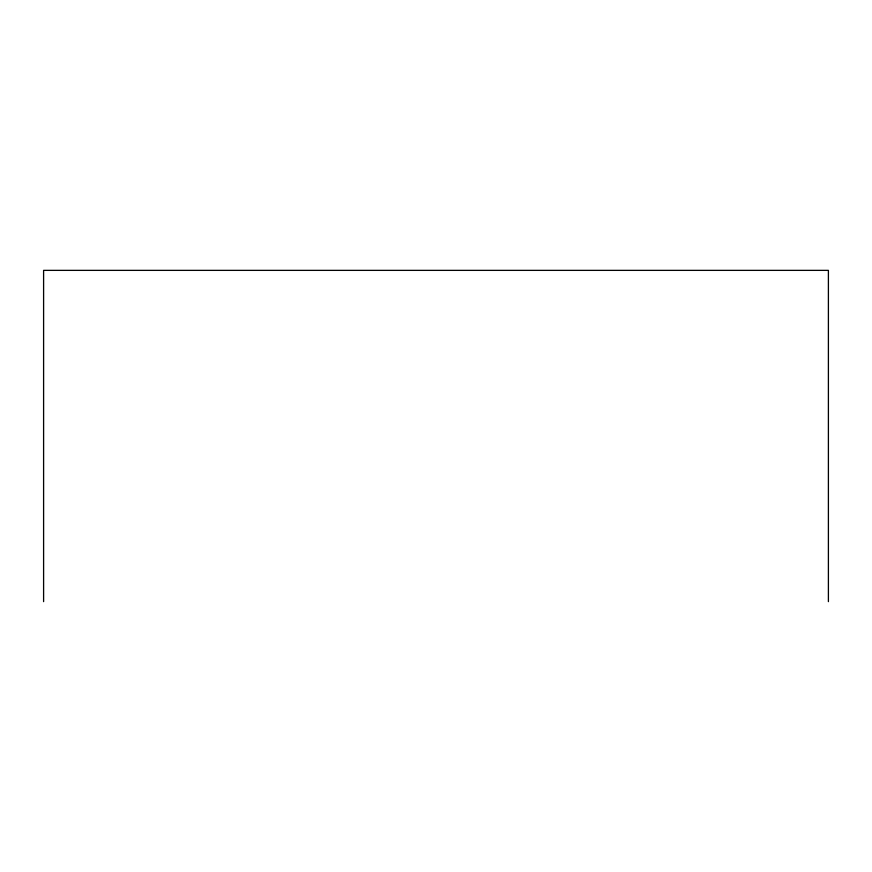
<?xml version="1.0" encoding="UTF-8"?>
<svg xmlns="http://www.w3.org/2000/svg" width="872" height="872" viewBox="0 0 872 872"><rect width="100%" height="100%" fill="white"/><g stroke="black" fill="none" stroke-linecap="round" stroke-linejoin="round"><path stroke-width="1.31" d="M828.4 601.636L828.4 270.364L43.6 270.364L43.6 601.636"/></g></svg>
